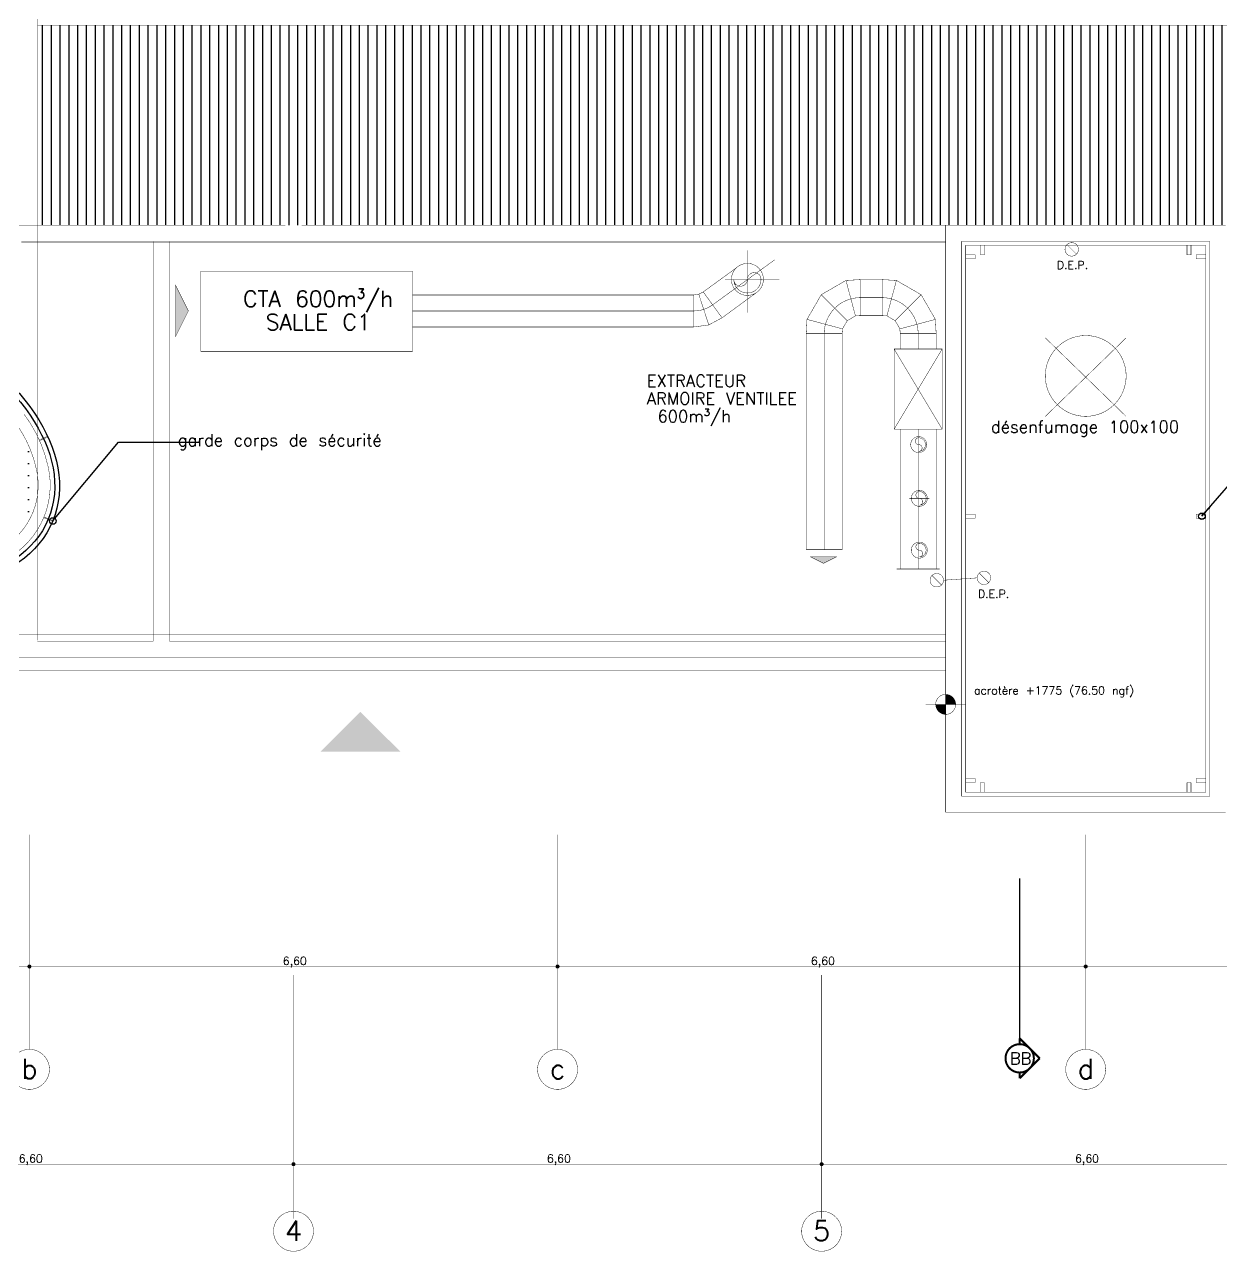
# Model space of a CAD drawing. Header units: inches. Extents: x -539189 to -457489, y 27559 to 80335.
# Drawn here: x -498649 to -483692, y 27651 to 42985 of the extents above; entities that cross this region are included whole.
import ezdxf

# ---------------------------------------------------------------- set-up
doc = ezdxf.new("R2010")
doc.units = ezdxf.units.IN
doc.header["$MEASUREMENT"] = 0
for name, pattern in [('Achse', [115, 0, -40, 75, 0]), ('AXES2', [1125, 750, -125, 125, -125]), ('CACHE', [750, 500, -250]), ('pontille 1', [133.333333, 66.666667, -66.666667]), ('Tiretet', [546.805537, 264.583325, -105.833328, 70.555556, -105.833328])]:
    doc.linetypes.add(name, pattern=pattern)
for name, color, linetype in [('00  ISOFRAN', 7, 'Continuous'), ('00 cloisons', 7, 'Continuous'), ('00 cotations', 7, 'Continuous'), ('00 hachures', 7, 'Continuous'), ('00 légendes', 7, 'Continuous'), ('00 patatoides', 7, 'Continuous'), ('00 skydomes + désenf', 7, 'Continuous'), ('00 traits de coupes', 7, 'Continuous'), ('00 équipements siretec', 7, 'Continuous'), ('ArchiCAD', 7, 'Continuous'), ('DF ActivitÈ REPRISE', 7, 'Continuous'), ('Extraction Sorbonne', 7, 'Continuous'), ('Extraction Sorbonne_A', 7, 'Continuous'), ('flux de personnes', 7, 'Continuous'), ('murs peripherique', 7, 'Continuous'), ('P_EP', 7, 'Continuous'), ('Soufflage Sorbonne', 7, 'Continuous'), ('Soufflage Sorbonne_A', 7, 'Continuous'), ('Soufflage Sorbonne_C', 7, 'Continuous')]:
    doc.layers.add(name, color=color, linetype=linetype)
doc.styles.get("Standard").update_dxf_attribs({"font": 'txt', "bigfont": 'BIGFONT.SHX'})
doc.linetypes.add('EAU_PLUVIALE', pattern='A,0,[2,0715-ENSICAEN Niveau 5-1.Shx,S=277.777778,R=0,X=0,Y=0],-35000,0', length=35000)
doc.dimstyles.new('Dimstyle_40', dxfattribs={"dimtxt": 100, "dimasz": 85.5, "dimexe": 0.18, "dimexo": 0, "dimgap": 0.09, "dimtad": 1, "dimtih": 1, "dimtoh": 1, "dimlfac": 0.001, "dimzin": 0, "dimdsep": 46, "dimtxsty": 'Standard', "dimblk": 'ARROWHEAD_11', "dimblk1": 'ARROWHEAD_11', "dimblk2": 'ARROWHEAD_11', "dimcen": 0.09, "dimclrd": 7, "dimclre": 7, "dimclrt": 7, "dimadec": 1, "dimazin": 0, "dimtfac": 1, "dimtdec": 4, "dimtmove": 0, "dimatfit": 3, "dimfxl": 1, "dimtolj": 1, "dimtzin": 0, "dimarcsym": 0})
doc.dimstyles.new('Dimstyle_41', dxfattribs={"dimtxt": 0.18, "dimasz": 164.16, "dimexe": 0.18, "dimexo": 0.0625, "dimgap": 0.09, "dimtad": 0, "dimtih": 1, "dimtoh": 1, "dimdec": 4, "dimzin": 0, "dimdsep": 46, "dimcen": 0.09, "dimadec": 0, "dimazin": 0, "dimtfac": 1, "dimtdec": 4, "dimtmove": 0, "dimatfit": 3, "dimldrblk": 'ARROWHEAD_1', "dimfxl": 1, "dimtolj": 1, "dimtzin": 0, "dimarcsym": 0})

# ---------------------------------------------------------------- blocks, each defined once
blk = doc.blocks.new('WALL_573', base_point=(-498901, 36464))
at = {"layer": '00 cloisons', "color": 7, "linetype": 'Continuous', "const_width": 5}
for points in [[(-498901, 36464, 0.15634), (-498547, 36883)], [(-498821, 36337, 0.156127), (-498408, 36826)]]:
    blk.add_lwpolyline(points, format="xyb", dxfattribs=at)
blk = doc.blocks.new('WALL_734', base_point=(-498502, 37431))
at = {"layer": '00 cloisons', "color": 7, "linetype": 'Continuous', "const_width": 5}
for points in [[(-498356, 37464, 0.106875), (-498654, 38113)], [(-498502, 37431, 0.107114), (-498774, 38023)]]:
    blk.add_lwpolyline(points, format="xyb", dxfattribs=at)
blk = doc.blocks.new('WALL_735', base_point=(-498547, 36883))
at = {"layer": '00 cloisons', "color": 7, "linetype": 'Continuous', "const_width": 5}
for points in [[(-498547, 36883, 0.15634), (-498502, 37431)], [(-498408, 36826, 0.156127), (-498356, 37464)]]:
    blk.add_lwpolyline(points, format="xyb", dxfattribs=at)
blk = doc.blocks.new('WALL_737', base_point=(-486888, 40081))
at = {"layer": '00 cloisons', "color": 7, "linetype": 'Continuous', "const_width": 5}
for points in [[(-486768, 40106), (-486888, 40106)], [(-486888, 40106), (-486888, 40056)], [(-486888, 40056), (-486768, 40056)], [(-486768, 40056), (-486768, 40106)]]:
    blk.add_lwpolyline(points, dxfattribs=at)
blk = doc.blocks.new('WALL_738', base_point=(-484009, 40081))
at = {"layer": '00 cloisons', "color": 7, "linetype": 'Continuous', "const_width": 5}
for points in [[(-483888, 40106), (-484009, 40106)], [(-484009, 40106), (-484009, 40056)], [(-484009, 40056), (-483888, 40056)], [(-483888, 40056), (-483888, 40106)]]:
    blk.add_lwpolyline(points, dxfattribs=at)
blk = doc.blocks.new('WALL_739', base_point=(-486679, 40106))
at = {"layer": '00 cloisons', "color": 7, "linetype": 'Continuous', "const_width": 5}
for points in [[(-486654, 40227), (-486704, 40227)], [(-486704, 40227), (-486704, 40106)], [(-486654, 40106), (-486654, 40227)], [(-486704, 40106), (-486654, 40106)]]:
    blk.add_lwpolyline(points, dxfattribs=at)
blk = doc.blocks.new('WALL_740', base_point=(-484098, 40106))
at = {"layer": '00 cloisons', "color": 7, "linetype": 'Continuous', "const_width": 5}
for points in [[(-484073, 40227), (-484123, 40227)], [(-484123, 40227), (-484123, 40106)], [(-484073, 40106), (-484073, 40227)], [(-484123, 40106), (-484073, 40106)]]:
    blk.add_lwpolyline(points, dxfattribs=at)
blk = doc.blocks.new('WALL_741', base_point=(-486888, 33536))
at = {"layer": '00 cloisons', "color": 7, "linetype": 'Continuous', "const_width": 5}
for points in [[(-486768, 33561), (-486888, 33561)], [(-486888, 33561), (-486888, 33511)], [(-486888, 33511), (-486768, 33511)], [(-486768, 33511), (-486768, 33561)]]:
    blk.add_lwpolyline(points, dxfattribs=at)
blk = doc.blocks.new('WALL_742', base_point=(-484009, 33536))
at = {"layer": '00 cloisons', "color": 7, "linetype": 'Continuous', "const_width": 5}
for points in [[(-483888, 33561), (-484009, 33561)], [(-484009, 33561), (-484009, 33511)], [(-484009, 33511), (-483888, 33511)], [(-483888, 33511), (-483888, 33561)]]:
    blk.add_lwpolyline(points, dxfattribs=at)
blk = doc.blocks.new('WALL_743', base_point=(-486679, 33511))
at = {"layer": '00 cloisons', "color": 7, "linetype": 'Continuous', "const_width": 5}
for points in [[(-486704, 33511), (-486704, 33391)], [(-486654, 33511), (-486704, 33511)], [(-486654, 33391), (-486654, 33511)], [(-486704, 33391), (-486654, 33391)]]:
    blk.add_lwpolyline(points, dxfattribs=at)
blk = doc.blocks.new('WALL_744', base_point=(-484098, 33511))
at = {"layer": '00 cloisons', "color": 7, "linetype": 'Continuous', "const_width": 5}
for points in [[(-484123, 33511), (-484123, 33391)], [(-484073, 33511), (-484123, 33511)], [(-484073, 33391), (-484073, 33511)], [(-484123, 33391), (-484073, 33391)]]:
    blk.add_lwpolyline(points, dxfattribs=at)
blk = doc.blocks.new('WALL_746', base_point=(-498408, 36826))
at = {"layer": '00 cloisons', "color": 7, "linetype": 'Continuous', "const_width": 5}
for points in [[(-498406, 36831), (-498410, 36822)], [(-498410, 36822), (-498298, 36776)], [(-498295, 36785), (-498406, 36831)], [(-498298, 36776), (-498295, 36785)]]:
    blk.add_lwpolyline(points, dxfattribs=at)
blk = doc.blocks.new('WALL_747', base_point=(-498600, 37727))
at = {"layer": '00 cloisons', "color": 7, "linetype": 'Continuous', "const_width": 5}
for points in [[(-498361, 37839), (-498465, 37793)], [(-498465, 37793), (-498461, 37784)], [(-498461, 37784), (-498357, 37830)], [(-498357, 37830), (-498361, 37839)]]:
    blk.add_lwpolyline(points, dxfattribs=at)
blk = doc.blocks.new('WALL_1802', base_point=(-486888, 36839))
at = {"layer": '00 cloisons', "color": 7, "linetype": 'Continuous', "const_width": 5}
for points in [[(-486768, 36864), (-486888, 36864)], [(-486888, 36864), (-486888, 36814)], [(-486888, 36814), (-486768, 36814)], [(-486768, 36814), (-486768, 36864)]]:
    blk.add_lwpolyline(points, dxfattribs=at)
blk = doc.blocks.new('WALL_1803', base_point=(-484009, 36839))
at = {"layer": '00 cloisons', "color": 7, "linetype": 'Continuous', "const_width": 5}
for points in [[(-483888, 36864), (-484009, 36864)], [(-484009, 36864), (-484009, 36814)], [(-484009, 36814), (-483888, 36814)], [(-483888, 36814), (-483888, 36864)]]:
    blk.add_lwpolyline(points, dxfattribs=at)
blk = doc.blocks.new('*D44')
at = {"layer": '00 cotations', "color": 7, "linetype": 'Continuous', "const_width": 5}
for points in [[(-505188, 31235), (-505188, 31297)], [(-498588, 31235), (-498588, 31297)], [(-505233, 31212), (-505211, 31212)], [(-505188, 31128), (-505188, 31190)], [(-505166, 31212), (-498611, 31212)], [(-498588, 31128), (-498588, 31190)]]:
    blk.add_lwpolyline(points, dxfattribs=at)
at = {"layer": '00 cotations', "color": 7, "linetype": 'Continuous'}
for points, const_width in [([(-505211, 31212, 1), (-505166, 31212, 1)], 5), ([(-505200, 31212, 1), (-505177, 31212, 1)], 22.5), ([(-498611, 31212, 1), (-498566, 31212, 1)], 5), ([(-498600, 31212, 1), (-498577, 31212, 1)], 22.5)]:
    blk.add_lwpolyline(points, format="xyb", close=True, dxfattribs=dict(at, const_width=const_width))
at = {"layer": '00 cotations', "color": 7, "insert": (-502022, 31332), "char_height": 100, "attachment_point": 1}
blk.add_mtext('\\A1;{\\Ftxt.shx|c0;6,60}', dxfattribs=at)
blk = doc.blocks.new('ARROWHEAD_11')
at = {"color": 0, "linetype": 'Continuous'}
blk.add_line((0, 0), (-1, 0), dxfattribs=at)
at = {"color": 0, "linetype": 'Continuous', "const_width": 0.25}
blk.add_lwpolyline([(-0.125, 0, 1), (0.125, 0, 1)], format="xyb", close=True, dxfattribs=at)
blk = doc.blocks.new('*D46')
at = {"layer": '00 cotations', "color": 7, "linetype": 'Continuous', "const_width": 5}
for points in [[(-498588, 31235), (-498588, 31297)], [(-491988, 31235), (-491988, 31297)], [(-498588, 31128), (-498588, 31190)], [(-498566, 31212), (-492011, 31212)], [(-491988, 31128), (-491988, 31190)]]:
    blk.add_lwpolyline(points, dxfattribs=at)
at = {"layer": '00 cotations', "color": 7, "linetype": 'Continuous'}
for points, const_width in [([(-498611, 31212, 1), (-498566, 31212, 1)], 5), ([(-498600, 31212, 1), (-498577, 31212, 1)], 22.5), ([(-492011, 31212, 1), (-491966, 31212, 1)], 5), ([(-492000, 31212, 1), (-491977, 31212, 1)], 22.5)]:
    blk.add_lwpolyline(points, format="xyb", close=True, dxfattribs=dict(at, const_width=const_width))
at = {"layer": '00 cotations', "color": 7, "insert": (-495422, 31332), "char_height": 100, "attachment_point": 1}
blk.add_mtext('\\A1;{\\Ftxt.shx|c0;6,60}', dxfattribs=at)
blk = doc.blocks.new('*D47')
at = {"layer": '00 cotations', "color": 7, "linetype": 'Continuous', "const_width": 5}
for points in [[(-491988, 31235), (-491988, 31297)], [(-485388, 31235), (-485388, 31297)], [(-491988, 31128), (-491988, 31190)], [(-491966, 31212), (-485411, 31212)], [(-485388, 31128), (-485388, 31190)]]:
    blk.add_lwpolyline(points, dxfattribs=at)
at = {"layer": '00 cotations', "color": 7, "linetype": 'Continuous'}
for points, const_width in [([(-492011, 31212, 1), (-491966, 31212, 1)], 5), ([(-492000, 31212, 1), (-491977, 31212, 1)], 22.5), ([(-485411, 31212, 1), (-485366, 31212, 1)], 5), ([(-485400, 31212, 1), (-485377, 31212, 1)], 22.5)]:
    blk.add_lwpolyline(points, format="xyb", close=True, dxfattribs=dict(at, const_width=const_width))
at = {"layer": '00 cotations', "color": 7, "insert": (-488822, 31332), "char_height": 100, "attachment_point": 1}
blk.add_mtext('\\A1;{\\Ftxt.shx|c0;6,60}', dxfattribs=at)
blk = doc.blocks.new('*D48')
at = {"layer": '00 cotations', "color": 7, "linetype": 'Continuous', "const_width": 5}
for points in [[(-485388, 31235), (-485388, 31297)], [(-478788, 31235), (-478788, 31297)], [(-485388, 31128), (-485388, 31190)], [(-485366, 31212), (-478811, 31212)], [(-478788, 31128), (-478788, 31190)]]:
    blk.add_lwpolyline(points, dxfattribs=at)
at = {"layer": '00 cotations', "color": 7, "linetype": 'Continuous'}
for points, const_width in [([(-485411, 31212, 1), (-485366, 31212, 1)], 5), ([(-485400, 31212, 1), (-485377, 31212, 1)], 22.5), ([(-478811, 31212, 1), (-478766, 31212, 1)], 5), ([(-478800, 31212, 1), (-478777, 31212, 1)], 22.5)]:
    blk.add_lwpolyline(points, format="xyb", close=True, dxfattribs=dict(at, const_width=const_width))
at = {"layer": '00 cotations', "color": 7, "insert": (-482222, 31332), "char_height": 100, "attachment_point": 1}
blk.add_mtext('\\A1;{\\Ftxt.shx|c0;6,60}', dxfattribs=at)
blk = doc.blocks.new('*D49')
at = {"layer": '00 cotations', "color": 7, "linetype": 'Continuous', "const_width": 5}
for points in [[(-478788, 31235), (-478788, 31297)], [(-472188, 31235), (-472188, 31297)], [(-478788, 31128), (-478788, 31190)], [(-478766, 31212), (-472211, 31212)], [(-472188, 31128), (-472188, 31190)]]:
    blk.add_lwpolyline(points, dxfattribs=at)
at = {"layer": '00 cotations', "color": 7, "linetype": 'Continuous'}
for points, const_width in [([(-478811, 31212, 1), (-478766, 31212, 1)], 5), ([(-478800, 31212, 1), (-478777, 31212, 1)], 22.5), ([(-472211, 31212, 1), (-472166, 31212, 1)], 5), ([(-472200, 31212, 1), (-472177, 31212, 1)], 22.5)]:
    blk.add_lwpolyline(points, format="xyb", close=True, dxfattribs=dict(at, const_width=const_width))
at = {"layer": '00 cotations', "color": 7, "insert": (-475622, 31332), "char_height": 100, "attachment_point": 1}
blk.add_mtext('\\A1;{\\Ftxt.shx|c0;6,60}', dxfattribs=at)
blk = doc.blocks.new('*D50')
at = {"layer": '00 cotations', "color": 7, "linetype": 'Continuous', "const_width": 5}
for points in [[(-472188, 31235), (-472188, 31297)], [(-465388, 31235), (-465388, 31297)], [(-472188, 31128), (-472188, 31190)], [(-472166, 31212), (-465411, 31212)], [(-465388, 31128), (-465388, 31190)], [(-465366, 31212), (-465343, 31212)]]:
    blk.add_lwpolyline(points, dxfattribs=at)
at = {"layer": '00 cotations', "color": 7, "linetype": 'Continuous'}
for points, const_width in [([(-472211, 31212, 1), (-472166, 31212, 1)], 5), ([(-472200, 31212, 1), (-472177, 31212, 1)], 22.5), ([(-465411, 31212, 1), (-465366, 31212, 1)], 5), ([(-465400, 31212, 1), (-465377, 31212, 1)], 22.5)]:
    blk.add_lwpolyline(points, format="xyb", close=True, dxfattribs=dict(at, const_width=const_width))
at = {"layer": '00 cotations', "color": 7, "insert": (-468922, 31332), "char_height": 100, "attachment_point": 1}
blk.add_mtext('\\A1;{\\Ftxt.shx|c0;6,80}', dxfattribs=at)
blk = doc.blocks.new('*D51')
at = {"layer": '00 cotations', "color": 7, "linetype": 'Continuous', "const_width": 5}
for points in [[(-501888, 28764), (-501888, 28826)], [(-495288, 28764), (-495288, 28826)], [(-501933, 28742), (-501911, 28742)], [(-501888, 28658), (-501888, 28719)], [(-501866, 28742), (-495311, 28742)], [(-495288, 28658), (-495288, 28719)]]:
    blk.add_lwpolyline(points, dxfattribs=at)
at = {"layer": '00 cotations', "color": 7, "linetype": 'Continuous'}
for points, const_width in [([(-501911, 28742, 1), (-501866, 28742, 1)], 5), ([(-501900, 28742, 1), (-501877, 28742, 1)], 22.5), ([(-495311, 28742, 1), (-495266, 28742, 1)], 5), ([(-495300, 28742, 1), (-495277, 28742, 1)], 22.5)]:
    blk.add_lwpolyline(points, format="xyb", close=True, dxfattribs=dict(at, const_width=const_width))
at = {"layer": '00 cotations', "color": 7, "insert": (-498722, 28862), "char_height": 100, "attachment_point": 1}
blk.add_mtext('\\A1;{\\Ftxt.shx|c0;6,60}', dxfattribs=at)
blk = doc.blocks.new('*D52')
at = {"layer": '00 cotations', "color": 7, "linetype": 'Continuous', "const_width": 5}
for points in [[(-495288, 28764), (-495288, 28826)], [(-488688, 28764), (-488688, 28826)], [(-495288, 28658), (-495288, 28719)], [(-495266, 28742), (-488711, 28742)], [(-488688, 28658), (-488688, 28719)]]:
    blk.add_lwpolyline(points, dxfattribs=at)
at = {"layer": '00 cotations', "color": 7, "linetype": 'Continuous'}
for points, const_width in [([(-495311, 28742, 1), (-495266, 28742, 1)], 5), ([(-495300, 28742, 1), (-495277, 28742, 1)], 22.5), ([(-488711, 28742, 1), (-488666, 28742, 1)], 5), ([(-488700, 28742, 1), (-488677, 28742, 1)], 22.5)]:
    blk.add_lwpolyline(points, format="xyb", close=True, dxfattribs=dict(at, const_width=const_width))
at = {"layer": '00 cotations', "color": 7, "insert": (-492122, 28862), "char_height": 100, "attachment_point": 1}
blk.add_mtext('\\A1;{\\Ftxt.shx|c0;6,60}', dxfattribs=at)
blk = doc.blocks.new('*D53')
at = {"layer": '00 cotations', "color": 7, "linetype": 'Continuous', "const_width": 5}
for points in [[(-488688, 28764), (-488688, 28826)], [(-482088, 28764), (-482088, 28826)], [(-488688, 28658), (-488688, 28719)], [(-488666, 28742), (-482111, 28742)], [(-482088, 28658), (-482088, 28719)]]:
    blk.add_lwpolyline(points, dxfattribs=at)
at = {"layer": '00 cotations', "color": 7, "linetype": 'Continuous'}
for points, const_width in [([(-488711, 28742, 1), (-488666, 28742, 1)], 5), ([(-488700, 28742, 1), (-488677, 28742, 1)], 22.5), ([(-482111, 28742, 1), (-482066, 28742, 1)], 5), ([(-482100, 28742, 1), (-482077, 28742, 1)], 22.5)]:
    blk.add_lwpolyline(points, format="xyb", close=True, dxfattribs=dict(at, const_width=const_width))
at = {"layer": '00 cotations', "color": 7, "insert": (-485522, 28862), "char_height": 100, "attachment_point": 1}
blk.add_mtext('\\A1;{\\Ftxt.shx|c0;6,60}', dxfattribs=at)
blk = doc.blocks.new('*D54')
at = {"layer": '00 cotations', "color": 7, "linetype": 'Continuous', "const_width": 5}
for points in [[(-482088, 28764), (-482088, 28826)], [(-475488, 28764), (-475488, 28826)], [(-482088, 28658), (-482088, 28719)], [(-482066, 28742), (-475511, 28742)], [(-475488, 28658), (-475488, 28719)]]:
    blk.add_lwpolyline(points, dxfattribs=at)
at = {"layer": '00 cotations', "color": 7, "linetype": 'Continuous'}
for points, const_width in [([(-482111, 28742, 1), (-482066, 28742, 1)], 5), ([(-482100, 28742, 1), (-482077, 28742, 1)], 22.5), ([(-475511, 28742, 1), (-475466, 28742, 1)], 5), ([(-475500, 28742, 1), (-475477, 28742, 1)], 22.5)]:
    blk.add_lwpolyline(points, format="xyb", close=True, dxfattribs=dict(at, const_width=const_width))
at = {"layer": '00 cotations', "color": 7, "insert": (-478922, 28862), "char_height": 100, "attachment_point": 1}
blk.add_mtext('\\A1;{\\Ftxt.shx|c0;6,60}', dxfattribs=at)
blk = doc.blocks.new('*D55')
at = {"layer": '00 cotations', "color": 7, "linetype": 'Continuous', "const_width": 5}
for points in [[(-475488, 28764), (-475488, 28826)], [(-468888, 28764), (-468888, 28826)], [(-475488, 28658), (-475488, 28719)], [(-475466, 28742), (-468911, 28742)], [(-468888, 28658), (-468888, 28719)]]:
    blk.add_lwpolyline(points, dxfattribs=at)
at = {"layer": '00 cotations', "color": 7, "linetype": 'Continuous'}
for points, const_width in [([(-475511, 28742, 1), (-475466, 28742, 1)], 5), ([(-475500, 28742, 1), (-475477, 28742, 1)], 22.5), ([(-468911, 28742, 1), (-468866, 28742, 1)], 5), ([(-468900, 28742, 1), (-468877, 28742, 1)], 22.5)]:
    blk.add_lwpolyline(points, format="xyb", close=True, dxfattribs=dict(at, const_width=const_width))
at = {"layer": '00 cotations', "color": 7, "insert": (-472322, 28862), "char_height": 100, "attachment_point": 1}
blk.add_mtext('\\A1;{\\Ftxt.shx|c0;6,60}', dxfattribs=at)
blk = doc.blocks.new('*D56')
at = {"layer": '00 cotations', "color": 7, "linetype": 'Continuous', "const_width": 5}
for points in [[(-468888, 28764), (-468888, 28826)], [(-462288, 28764), (-462288, 28826)], [(-468888, 28658), (-468888, 28719)], [(-468866, 28742), (-462311, 28742)], [(-462288, 28658), (-462288, 28719)], [(-462266, 28742), (-462243, 28742)]]:
    blk.add_lwpolyline(points, dxfattribs=at)
at = {"layer": '00 cotations', "color": 7, "linetype": 'Continuous'}
for points, const_width in [([(-468911, 28742, 1), (-468866, 28742, 1)], 5), ([(-468900, 28742, 1), (-468877, 28742, 1)], 22.5), ([(-462311, 28742, 1), (-462266, 28742, 1)], 5), ([(-462300, 28742, 1), (-462277, 28742, 1)], 22.5)]:
    blk.add_lwpolyline(points, format="xyb", close=True, dxfattribs=dict(at, const_width=const_width))
at = {"layer": '00 cotations', "color": 7, "insert": (-465722, 28862), "char_height": 100, "attachment_point": 1}
blk.add_mtext('\\A1;{\\Ftxt.shx|c0;6,60}', dxfattribs=at)
blk = doc.blocks.new('LEVDIM_108', base_point=(-487138, 34488))
at = {"layer": '00 cotations', "color": 7, "linetype": 'Continuous', "const_width": 5}
for points in [[(-487138, 34238), (-487138, 34738)], [(-487388, 34488), (-486888, 34488)]]:
    blk.add_lwpolyline(points, dxfattribs=at)
blk.add_lwpolyline([(-487263, 34488, 1), (-487013, 34488, 1)], format="xyb", close=True, dxfattribs=at)
at = {"layer": '00 cotations', "color": 7, "linetype": 'Continuous', "const_width": 125}
for points in [[(-487201, 34488, 0.414214), (-487138, 34426)], [(-487076, 34488, 0.414214), (-487138, 34551)]]:
    blk.add_lwpolyline(points, format="xyb", dxfattribs=at)
at = {"layer": '00 cotations', "color": 7, "insert": (-486783, 34713), "char_height": 100, "attachment_point": 1}
blk.add_mtext('\\A1;{\\Ftxt.shx|c0;acrotère +1775 (76.50 ngf)}', dxfattribs=at)
blk = doc.blocks.new('CUTPLANE_10', base_point=(-486213, 57173))
at = {"layer": '00 traits de coupes', "color": 171, "linetype": 'Tiretet', "const_width": 17.5}
blk.add_lwpolyline([(-486213, 32314), (-486213, 30314)], dxfattribs=at)
at = {"layer": '00 traits de coupes', "color": 7, "linetype": 'Continuous', "const_width": 25}
blk.add_lwpolyline([(-486390, 30064, 1), (-486036, 30064, 1)], format="xyb", close=True, dxfattribs=at)
for points in [[(-486213, 30241), (-486213, 30314)], [(-486213, 30314), (-485963, 30064)], [(-485963, 30064), (-486213, 29814)], [(-486213, 29814), (-486213, 29888)]]:
    blk.add_lwpolyline(points, dxfattribs=at)
at = {"layer": 'ArchiCAD', "color": 7, "insert": (-486337, 29989), "char_height": 150, "attachment_point": 7}
blk.add_mtext('\\A1;{\\Ftxt.shx|c0;BB}', dxfattribs=at)
blk = doc.blocks.new('ARROWHEAD_1')
at = {"color": 0, "linetype": 'Continuous'}
blk.add_line((0, 0), (-1, 0), dxfattribs=at)
blk.add_circle((0, 0), 0.25, dxfattribs=at)

msp = doc.modelspace()

# ---------------------------------------------------------------- hatches: boundary and pattern name
at = {"layer": '00 hachures'}
h = msp.add_hatch(dxfattribs=at)
h.set_pattern_fill('_UNNAMED_24', style=0, pattern_type=2)
h.set_pattern_definition([(90, (-479613.27, 41726.79), (-110, 0), [])])
h.paths.add_polyline_path([(-498488.267, 40476.801), (-468988.267, 40476.801), (-468988.267, 42976.78), (-498488.267, 42976.78)], flags=0)
at = {"layer": '00 patatoides'}
h = msp.add_hatch(dxfattribs=at)
h.set_pattern_fill('25___COPIE', color=52, style=0, pattern_type=2)
h.set_pattern_definition([(0, (0, 0), (0, 150), [0, -150])])
h.paths.add_polyline_path([(-498901.227, 36463.79, 0.320514013), (-498502.072, 37431.017, 0.107114179), (-498774.295, 38023.168, 0.076100726), (-499321.87, 38569.739, 0.123445866), (-500880.394, 39212.91, 0.076100726), (-501654.072, 39211.592, 0.107114179), (-502264.681, 38983.768, 0.320514013), (-502663.836, 38016.541, 0.107114179), (-502391.613, 37424.39, 0.076100726), (-501844.038, 36877.819, 0.123445866), (-500285.514, 36234.648, 0.076100726), (-499511.836, 36235.966, 0.107114179)], flags=0)
at = {"layer": 'DF ActivitÈ REPRISE'}
for points in [[(-496761.835, 39085.761), (-496761.835, 39725.761)], [(-496761.835, 39725.761), (-496601.835, 39405.761), (-496761.835, 39085.761)]]:
    msp.add_hatch(color=191, dxfattribs=at).paths.add_polyline_path(points, flags=0)
at = {"layer": 'Extraction Sorbonne'}
for points in [[(-488824.873, 36330.49), (-488504.873, 36330.49)], [(-488504.873, 36330.49), (-488664.873, 36250.49), (-488824.873, 36330.49)]]:
    msp.add_hatch(color=82, dxfattribs=at).paths.add_polyline_path(points, flags=0)
at = {"layer": 'flux de personnes'}
msp.add_hatch(color=7, dxfattribs=at).paths.add_polyline_path([(-494452.17, 34396.135), (-493952.17, 33896.135), (-494952.17, 33896.135)], flags=0)

# ---------------------------------------------------------------- linework, layer by layer
at = {"layer": '00  ISOFRAN', "color": 7, "linetype": 'Continuous', "const_width": 5}
msp.add_lwpolyline([(-486938.267, 33340.768), (-483838.267, 33340.768)], dxfattribs=at)
at = {"layer": '00 hachures', "color": 7, "linetype": 'Achse', "const_width": 5}
for points in [[(-498488.267, 35288.519), (-498488.267, 50976.801)], [(-495401.706, 42976.801), (-498488.267, 42976.801)], [(-503438.267, 40476.801), (-496838.267, 40476.801)], [(-496838.267, 40476.801), (-495388.267, 40476.801)], [(-497038.267, 35278.519), (-497038.267, 40276.801)], [(-496838.267, 35278.519), (-496838.267, 40276.801)], [(-498488.267, 35278.519), (-497038.267, 35278.519)], [(-496838.267, 35278.519), (-487138.267, 35278.519)], [(-505118.267, 35078.519), (-487138.267, 35078.519)]]:
    msp.add_lwpolyline(points, dxfattribs=at)
at = {"layer": '00 hachures', "color": 7, "linetype": 'Continuous', "const_width": 0.25}
msp.add_lwpolyline([(-498488.267, 40476.801), (-468988.267, 40476.801), (-468988.267, 42976.78), (-498488.267, 42976.78)], close=True, dxfattribs=at)
at = {"layer": '00 hachures', "color": 7, "linetype": 'Continuous', "const_width": 5}
for points in [[(-503388.267, 35358.658), (-487138.267, 35358.658)], [(-505188.267, 34908.057), (-487138.267, 34908.057)]]:
    msp.add_lwpolyline(points, dxfattribs=at)
at = {"layer": '00 skydomes + désenf', "color": 1, "linetype": 'Continuous', "const_width": 0.25}
for points in [[(-485911.484, 38070.768), (-484864.966, 38070.768), (-484864.966, 39087.286), (-485911.484, 39087.286)], [(-484883.041, 39069.358), (-485893.493, 39069.358), (-485893.493, 38086.462), (-484883.041, 38086.462)]]:
    msp.add_lwpolyline(points, close=True, dxfattribs=at)
at = {"layer": '00 skydomes + désenf', "color": 1, "linetype": 'Continuous', "const_width": 5}
msp.add_lwpolyline([(-485893.493, 38592.91, 1), (-484883.041, 38592.91, 1)], format="xyb", close=True, dxfattribs=at)
at = {"layer": '00 skydomes + désenf', "color": 1, "linetype": 'pontille 1', "const_width": 5}
for points in [[(-485893.493, 38086.462), (-484883.041, 39069.358)], [(-485893.493, 39069.358), (-484883.041, 38086.462)]]:
    msp.add_lwpolyline(points, dxfattribs=at)
at = {"layer": '00 équipements siretec', "color": 1, "linetype": 'Tiretet', "const_width": 5}
for points in [[(-498838.267, 29926.699, 1), (-498338.267, 29926.699, 1)], [(-492238.267, 29926.699, 1), (-491738.267, 29926.699, 1)], [(-485638.267, 29926.699, 1), (-485138.267, 29926.699, 1)], [(-495538.267, 27903.364, 1), (-495038.267, 27903.364, 1)], [(-488938.267, 27903.364, 1), (-488438.267, 27903.364, 1)]]:
    msp.add_lwpolyline(points, format="xyb", close=True, dxfattribs=at)
at = {"layer": 'ArchiCAD', "color": 7, "linetype": 'Continuous'}
for major_axis, ratio in [((2286.397, -943.549), 0.662102818), ((2230.692, -920.56), 0.653660103)]:
    msp.add_ellipse((-500582.954, 37723.779), major_axis=major_axis, ratio=ratio, dxfattribs=at)
at = {"layer": 'DF ActivitÈ REPRISE', "color": 191, "linetype": 'CACHE', "const_width": 5}
msp.add_lwpolyline([(-496240.209, 42972.845, 0.001393208), (-496240.22, 42976.801)], format="xyb", dxfattribs=at)
msp.add_lwpolyline([(-495885.43, 42976.801), (-495885.209, 42972.845)], dxfattribs=at)
at = {"layer": 'DF ActivitÈ REPRISE', "color": 191, "linetype": 'Continuous', "const_width": 5}
msp.add_lwpolyline([(-496445.301, 39900.773), (-493802.448, 39900.773), (-493802.448, 38900.773), (-496445.301, 38900.773)], close=True, dxfattribs=at)
at = {"layer": 'DF ActivitÈ REPRISE', "color": 191, "linetype": 'CACHE', "const_width": 5}
msp.add_lwpolyline([(-496761.835, 39725.761), (-496761.835, 39085.761), (-496601.835, 39405.761)], close=True, dxfattribs=at)
at = {"layer": 'Extraction Sorbonne', "color": 70, "linetype": 'AXES2', "const_width": 5}
msp.add_lwpolyline([(-489815.991, 39799.43, 1), (-489415.991, 39799.43, 1)], format="xyb", close=True, dxfattribs=at)
at = {"layer": 'Extraction Sorbonne', "color": 82, "linetype": 'AXES2', "const_width": 5}
for points in [[(-488693.06, 39608.378), (-488384.414, 39786.575)], [(-488384.414, 39786.575), (-488206.217, 39796.535)], [(-488206.217, 39796.535), (-488206.217, 39346.535)], [(-488206.217, 39796.535), (-487932.119, 39796.535)], [(-487932.119, 39796.535), (-487753.922, 39786.575)], [(-487932.119, 39796.535), (-487932.119, 39346.535)], [(-487753.922, 39786.575), (-487445.276, 39608.378)], [(-488871.257, 39299.732), (-488693.06, 39608.378)], [(-488206.217, 39571.535), (-487932.119, 39571.535)], [(-487445.276, 39608.378), (-487267.079, 39299.732)], [(-488881.217, 39121.535), (-488871.257, 39299.732)], [(-488427.897, 39180.934), (-488368.498, 39283.816)], [(-488368.498, 39283.816), (-488265.616, 39343.215)], [(-488265.616, 39343.215), (-488206.217, 39346.535)], [(-488206.217, 39346.535), (-487932.119, 39346.535)], [(-487932.119, 39346.535), (-487872.72, 39343.215)], [(-487872.72, 39343.215), (-487769.838, 39283.816)], [(-487769.838, 39283.816), (-487710.439, 39180.934)], [(-487267.079, 39299.732), (-487257.119, 39121.535)], [(-488881.217, 38931.221), (-488881.217, 39121.535)], [(-488431.217, 39121.535), (-488427.897, 39180.934)], [(-488431.217, 38931.221), (-488431.217, 39121.535)], [(-487710.439, 39180.934), (-487707.119, 39121.535)], [(-487257.119, 39121.535), (-487707.119, 39121.535)], [(-487707.119, 39121.535), (-487707.119, 38929.175)], [(-487257.119, 39121.535), (-487257.119, 38929.175)], [(-487782.114, 37929.194), (-487182.125, 38929.175)], [(-487182.125, 37929.194), (-487782.114, 38929.175)], [(-488881.217, 36421.667), (-488431.217, 36421.667)], [(-487212.119, 36180.041), (-487752.119, 36180.041)]]:
    msp.add_lwpolyline(points, dxfattribs=at)
at = {"layer": 'Extraction Sorbonne', "color": 82, "linetype": 'Continuous', "const_width": 5}
for points in [[(-488265.616, 39343.215), (-488384.414, 39786.575)], [(-487872.72, 39343.215), (-487753.922, 39786.575)], [(-488368.498, 39283.816), (-488693.06, 39608.378)], [(-487769.838, 39283.816), (-487445.276, 39608.378)], [(-488427.897, 39180.934), (-488871.257, 39299.732)], [(-487710.439, 39180.934), (-487267.079, 39299.732)], [(-488881.217, 39121.535), (-488431.217, 39121.535)], [(-488656.217, 39121.535), (-488656.217, 36421.667)], [(-488656.217, 38931.221), (-488656.217, 39121.535)], [(-487482.119, 39121.535), (-487482.119, 38929.175)], [(-488881.217, 38931.221), (-488881.217, 36421.667)], [(-488431.217, 38931.221), (-488431.217, 36421.667)], [(-487707.119, 37929.194), (-487707.119, 36180.041)], [(-487482.119, 37929.194), (-487482.119, 36180.041)], [(-487257.119, 37929.194), (-487257.119, 36180.041)]]:
    msp.add_lwpolyline(points, dxfattribs=at)
msp.add_lwpolyline([(-487782.114, 37929.194), (-487782.114, 38929.175), (-487182.125, 38929.175), (-487182.125, 37929.194)], close=True, dxfattribs=at)
for points in [[(-487575.718, 37734.882, 1), (-487375.718, 37734.882, 1)], [(-487567.898, 37063.347, 1), (-487367.898, 37063.347, 1)], [(-487567.898, 36415.909, 1), (-487367.898, 36415.909, 1)]]:
    msp.add_lwpolyline(points, format="xyb", close=True, dxfattribs=at)
at = {"layer": 'Extraction Sorbonne', "color": 82, "linetype": 'AXES2', "const_width": 5}
for points in [[(-487475.718, 37819.857, 1), (-487475.718, 37734.882)], [(-487475.718, 37649.907, 1), (-487475.718, 37819.857)], [(-487475.718, 37649.907, 1), (-487475.718, 37734.882)], [(-487467.898, 37148.322, 1), (-487467.898, 37063.347)], [(-487467.898, 36978.372, 1), (-487467.898, 37148.322)], [(-487467.898, 36978.372, 1), (-487467.898, 37063.347)], [(-487467.898, 36500.884, 1), (-487467.898, 36415.909)], [(-487467.898, 36330.934, 1), (-487467.898, 36500.884)], [(-487467.898, 36330.934, 1), (-487467.898, 36415.909)]]:
    msp.add_lwpolyline(points, format="xyb", dxfattribs=at)
at = {"layer": 'Extraction Sorbonne', "color": 82, "linetype": 'CACHE', "const_width": 5}
msp.add_lwpolyline([(-487592.898, 37063.347), (-487342.898, 37063.347)], dxfattribs=at)
at = {"layer": 'Extraction Sorbonne', "color": 82, "linetype": 'AXES2', "const_width": 5}
msp.add_lwpolyline([(-488504.873, 36330.49), (-488824.873, 36330.49), (-488664.873, 36250.49)], close=True, dxfattribs=at)
at = {"layer": 'Extraction Sorbonne_A', "color": 82, "linetype": 'Continuous', "const_width": 5}
for points in [[(-488206.217, 39571.535, 0.414213562), (-488656.217, 39121.535)], [(-487482.119, 39121.535, 0.414213562), (-487932.119, 39571.535)]]:
    msp.add_lwpolyline(points, format="xyb", dxfattribs=at)
at = {"layer": 'murs peripherique', "color": 7, "linetype": 'Continuous', "const_width": 5}
for points in [[(-498488.267, 40276.801), (-498488.267, 43176.801)], [(-495188.267, 42976.78), (-487138.267, 42976.78)], [(-487138.267, 40476.801), (-495188.267, 40476.801)], [(-487138.267, 40476.801), (-483638.267, 40476.801)], [(-487138.267, 33140.768), (-487138.267, 40476.801)], [(-498688.267, 40266.801), (-487138.267, 40266.801)], [(-486938.267, 40276.801), (-483838.267, 40276.801)], [(-486938.267, 33340.768), (-486938.267, 40276.801)], [(-486888.267, 40226.801), (-483888.267, 40226.801)], [(-486888.267, 33390.768), (-486888.267, 40226.801)], [(-483888.267, 33390.768), (-483888.267, 40226.801)], [(-483838.267, 33340.768), (-483838.267, 40276.801)], [(-486938.267, 33340.768), (-483838.267, 33340.768)], [(-486888.267, 33390.768), (-483888.267, 33390.768)], [(-487138.267, 33140.768), (-483638.267, 33140.768)]]:
    msp.add_lwpolyline(points, dxfattribs=at)
at = {"layer": 'murs peripherique', "color": 1, "linetype": 'Tiretet', "const_width": 5}
for points in [[(-498588.267, 32861.923), (-498588.267, 30176.699)], [(-491988.267, 32861.922), (-491988.267, 30176.699)], [(-485388.267, 32861.921), (-485388.267, 30176.699)], [(-495288.267, 28061.126), (-495288.267, 31107.794)], [(-488688.267, 28061.126), (-488688.267, 31107.794)]]:
    msp.add_lwpolyline(points, dxfattribs=at)
at = {"layer": 'P_EP', "color": 1, "linetype": 'Continuous', "const_width": 5}
for points in [[(-485647.048, 40174.494, 1), (-485479.048, 40174.494, 1)], [(-487333.799, 36039.494, 1), (-487165.799, 36039.494, 1)], [(-486744.323, 36069.494, 1), (-486576.323, 36069.494, 1)]]:
    msp.add_lwpolyline(points, format="xyb", close=True, dxfattribs=at)
for points in [[(-485622.445, 40233.891), (-485503.651, 40115.097)], [(-487309.196, 36098.891), (-487190.402, 35980.097)], [(-486719.72, 36128.891), (-486600.926, 36010.097)]]:
    msp.add_lwpolyline(points, dxfattribs=at)
at = {"layer": 'P_EP', "color": 1, "linetype": 'EAU_PLUVIALE', "const_width": 5}
msp.add_lwpolyline([(-487165.799, 36039.494), (-486744.323, 36069.494)], dxfattribs=at)
at = {"layer": 'Soufflage Sorbonne', "color": 70, "linetype": 'Continuous', "const_width": 5}
for points in [[(-490050.434, 39481.097), (-489275.301, 40044.205)], [(-489615.991, 40161.464), (-489615.991, 39381.778)], [(-490167.998, 39642.895), (-489755.978, 39942.271)], [(-489895.991, 39799.43), (-489215.549, 39799.43)], [(-489865.991, 39799.43), (-489365.991, 39799.43)], [(-489452.839, 39799.43), (-489609.193, 39799.43)], [(-493241.872, 39604.694), (-493800.73, 39604.694)], [(-493241.872, 39604.694), (-490285.562, 39604.694)], [(-490285.562, 39604.694), (-490223.754, 39614.484)], [(-490285.562, 39604.694), (-490285.562, 39204.694)], [(-490223.754, 39614.484), (-490167.998, 39642.895)], [(-490223.754, 39614.484), (-490098.903, 39230.259)], [(-490167.998, 39642.895), (-489932.87, 39319.298)], [(-489932.87, 39319.298), (-489488.804, 39645.082)], [(-493241.872, 39404.694), (-493800.73, 39404.694)], [(-493241.872, 39404.694), (-490285.562, 39404.694)], [(-490098.903, 39230.259), (-489932.87, 39319.298)], [(-493241.872, 39204.694), (-493800.73, 39204.694)], [(-493241.872, 39204.694), (-490285.562, 39204.694)], [(-490285.562, 39204.694), (-490098.903, 39230.259)]]:
    msp.add_lwpolyline(points, dxfattribs=at)
for points in [[(-489446.041, 39799.43, 1), (-489615.991, 39799.43)], [(-489815.991, 39799.43, 1), (-489415.991, 39799.43)], [(-489785.941, 39799.43, 0.150139779), (-489765.971, 39734.425)], [(-489785.941, 39799.43, 1), (-489446.041, 39799.43)], [(-489785.941, 39799.43, 1), (-489615.991, 39799.43)]]:
    msp.add_lwpolyline(points, format="xyb", dxfattribs=at)
at = {"layer": 'Soufflage Sorbonne_A', "color": 70, "linetype": 'Continuous', "const_width": 5}
msp.add_lwpolyline([(-490285.562, 39404.694, 0.158395152), (-490050.434, 39481.097)], format="xyb", dxfattribs=at)
at = {"layer": 'Soufflage Sorbonne_C', "color": 70, "linetype": 'Continuous', "const_width": 5}
msp.add_lwpolyline([(-489415.991, 39799.43, 1), (-489815.991, 39799.43)], format="xyb", dxfattribs=at)

# ---------------------------------------------------------------- block references
at = {"layer": '00 cloisons', "color": 7}
for name, p in [('WALL_739', (-486678.789, 40106.255)), ('WALL_740', (-484097.745, 40106.255)), ('WALL_737', (-486888.267, 40081.255)), ('WALL_738', (-484008.813, 40081.255)), ('WALL_734', (-498502.072, 37431.017)), ('WALL_747', (-498599.861, 37727.097)), ('WALL_735', (-498546.645, 36883.436)), ('WALL_573', (-498901.227, 36463.79)), ('WALL_746', (-498407.988, 36826.215)), ('WALL_1802', (-486888.267, 36838.785)), ('WALL_1803', (-484008.813, 36838.785)), ('WALL_741', (-486888.267, 33536.314)), ('WALL_743', (-486678.789, 33511.314)), ('WALL_744', (-484097.745, 33511.314)), ('WALL_742', (-484008.813, 33536.314))]:
    msp.add_blockref(name, p, dxfattribs=at)
at = {"layer": '00 cotations', "color": 7}
msp.add_blockref('LEVDIM_108', (-487138.267, 34488.077), dxfattribs=at)
at = {"layer": '00 traits de coupes', "color": 171}
msp.add_blockref('CUTPLANE_10', (-486213.267, 57173.347), dxfattribs=at)

# ---------------------------------------------------------------- texts
at = {"layer": '00 légendes', "color": 7, "insert": (-494186.352, 37766.19), "char_height": 150, "attachment_point": 6}
msp.add_mtext('\\A1;{\\Ftxt.shx|c0;\\C7;garde corps de sécurité}', dxfattribs=at)
at = {"layer": '00 skydomes + désenf', "color": 1, "insert": (-485396.915, 38032.781), "char_height": 150, "width": 2415.31375, "attachment_point": 2}
msp.add_mtext('\\A1;{\\Ftxt.shx|c0;\\C1;désenfumage 100x100}', dxfattribs=at)
at = {"layer": '00 équipements siretec', "color": 1, "attachment_point": 2}
for s, insert, char_height, width in [('\\A1;{\\Ftxt.shx|c0;\\C1;b}', (-498588.267, 30058.842), 250.00001, 500), ('\\A1;{\\Ftxt.shx|c0;\\C1;d}', (-485388.267, 30058.842), 250.00002, 500), ('\\A1;{\\Ftxt.shx|c0;\\C1;c}', (-491988.267, 30058.842), 250.00001, 500), ('\\A1;{\\Ftxt.shx|c0;\\C1;4}', (-495288.267, 28035.51), 250, 355.25334), ('\\A1;{\\Ftxt.shx|c0;\\C1;5}', (-488688.267, 28035.51), 250, 355.25334)]:
    msp.add_mtext(s, dxfattribs=dict(at, insert=insert, char_height=char_height, width=width))
at = {"layer": 'DF ActivitÈ REPRISE', "color": 191, "insert": (-495246.945, 39657.179), "char_height": 200, "width": 4811.19932, "attachment_point": 2, "line_spacing_factor": 0.871433}
msp.add_mtext('\\A1;{\\Ftxt.shx|c0;   CTA 600m³/h\\P   SALLE C1}', dxfattribs=at)
at = {"layer": 'Extraction Sorbonne', "color": 82, "insert": (-491274.76, 38606.1), "char_height": 150, "width": 4811.19932, "attachment_point": 1, "line_spacing_factor": 0.883942}
msp.add_mtext('\\A1;{\\Ftxt.shx|c0;\\C82;   EXTRACTEUR\\P   ARMOIRE VENTILEE\\P    600m³/h}', dxfattribs=at)
at = {"layer": 'P_EP', "color": 7, "char_height": 99.99994, "width": 515.80304, "attachment_point": 2}
for insert in [(-485553.919, 40029.34), (-486539.844, 35918.454)]:
    msp.add_mtext('\\A1;{\\Ftxt.shx|c0;\\C7;D.E.P.}', dxfattribs=dict(at, insert=insert))

# ---------------------------------------------------------------- dimensions: what is measured, and where the dimension line sits
at = {"layer": '00 cotations', "color": 7, "linetype": 'Continuous'}
for base, p1, p2, picture, middle in [((-498588.267, 31212.2), (-505188.267, 32861.924), (-498588.267, 32861.923), '*D44', (-501888.267, 31282.2)), ((-498588.267, 31212.2), (-498588.267, 32861.923), (-491988.267, 32861.922), '*D46', (-495288.267, 31282.2)), ((-498588.267, 31212.2), (-491988.267, 32861.922), (-485388.267, 32861.921), '*D47', (-488688.267, 31282.2)), ((-498588.267, 31212.2), (-485388.267, 32861.921), (-478788.267, 32861.92), '*D48', (-482088.267, 31282.2)), ((-498588.267, 31212.2), (-478788.267, 32861.92), (-472188.267, 32861.919), '*D49', (-475488.267, 31282.2)), ((-498588.267, 31212.2), (-472188.267, 32861.919), (-465388.267, 32861.919), '*D50', (-468788.267, 31282.2)), ((-495288.267, 28741.938), (-501888.267, 31107.794), (-495288.267, 31107.794), '*D51', (-498588.267, 28811.938)), ((-495288.267, 28741.938), (-495288.267, 31107.794), (-488688.267, 31107.794), '*D52', (-491988.267, 28811.938)), ((-495288.267, 28741.938), (-488688.267, 31107.794), (-482088.267, 31107.794), '*D53', (-485388.267, 28811.938)), ((-495288.267, 28741.938), (-482088.267, 31107.794), (-475488.267, 31107.794), '*D54', (-478788.267, 28811.938)), ((-495288.267, 28741.938), (-475488.267, 31107.794), (-468888.267, 31107.794), '*D55', (-472188.267, 28811.938)), ((-495288.267, 28741.938), (-468888.267, 31107.794), (-462288.267, 31107.794), '*D56', (-465588.267, 28811.938))]:
    dim = msp.add_linear_dim(base=base, p1=p1, p2=p2, dimstyle='Dimstyle_40', dxfattribs=at)
    dim.commit()
    dim.dimension.update_dxf_attribs({"geometry": picture, "text_midpoint": middle})

# ---------------------------------------------------------------- leaders
at = {"layer": '00 légendes', "color": 7, "linetype": 'Continuous', "annotation_type": 0, "has_hookline": 1, "hookline_direction": 0}
for points, text_width in [([(-498296.557, 36780.23), (-497473.079, 37763.878), (-496459.337, 37763.878)], 3300), ([(-483936.315, 36838.785), (-483112.837, 37792.432), (-482745.698, 37792.432)], 2575)]:
    msp.add_leader(points, dimstyle='Dimstyle_41', dxfattribs=dict(at, text_width=text_width))

doc.saveas('drawing.dxf')
